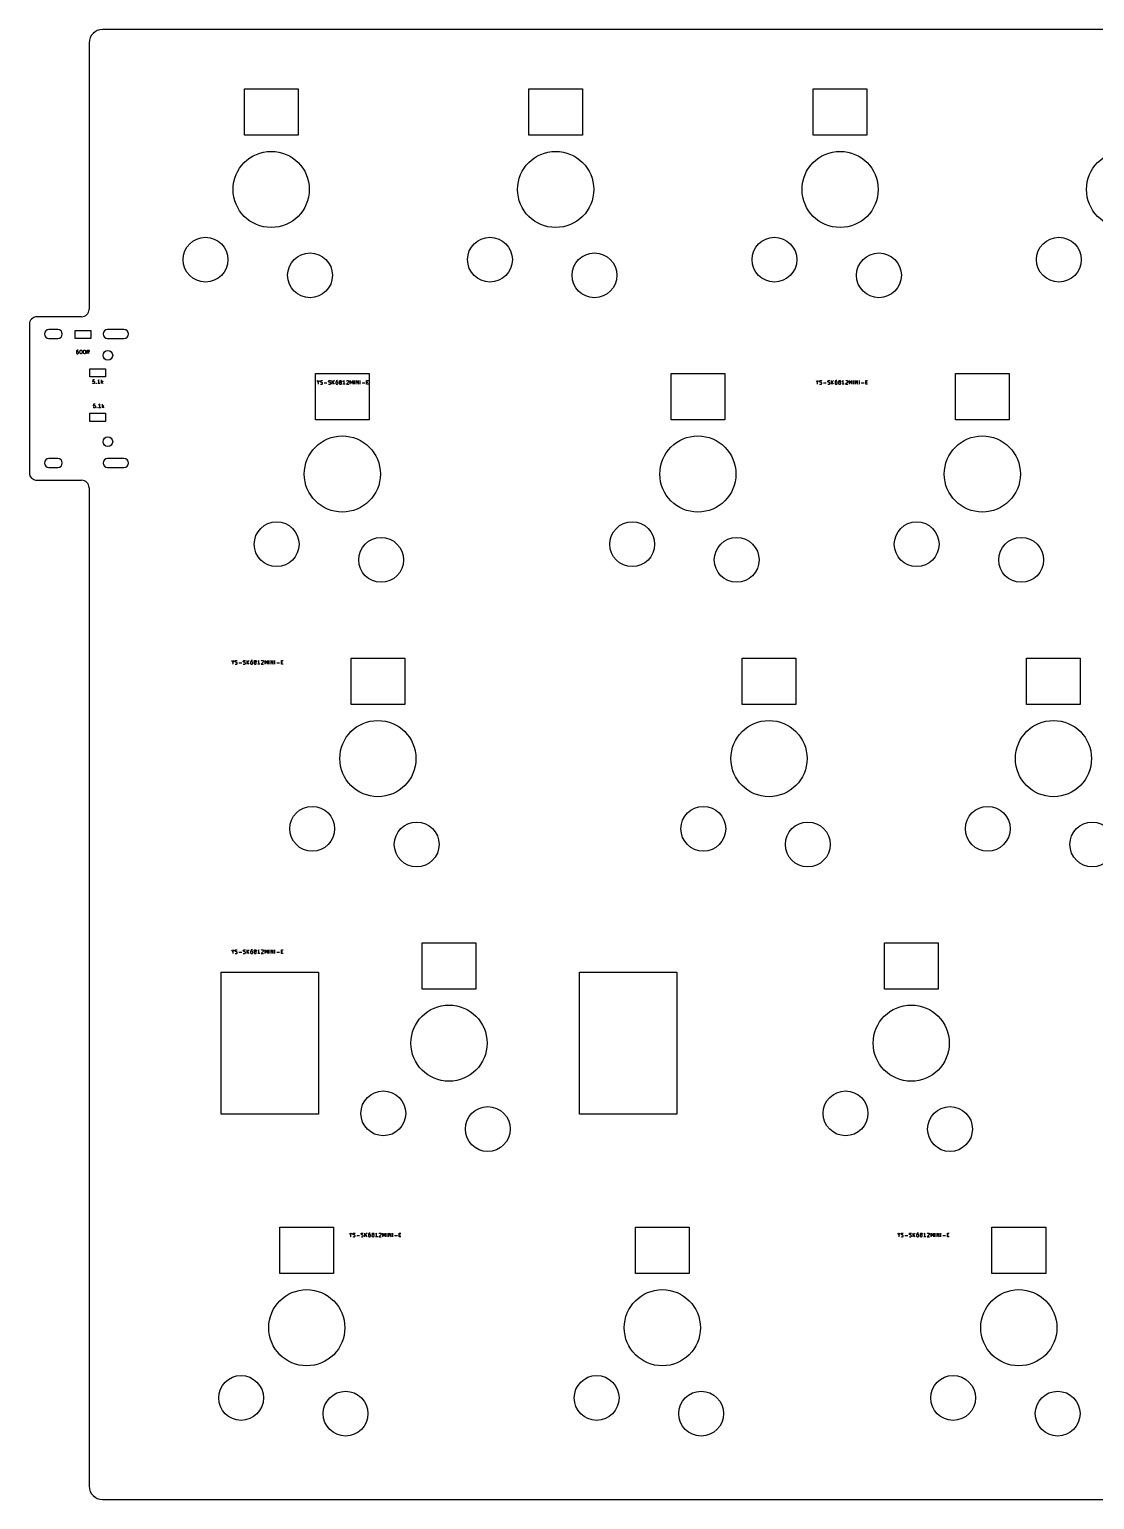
# Model space of a CAD drawing. Header units: millimetres. Extents: x -18 to 310, y -2 to 100.
# Drawn here: x -18.4 to 52.9, y -2 to 96.4 of the extents above; entities that cross this region are included whole.
import ezdxf

# ---------------------------------------------------------------- set-up
doc = ezdxf.new("R2010")
doc.units = ezdxf.units.MM
doc.layers.add('Edge.Cuts', color=254, linetype='CONTINUOUS', true_color=0xd0d2cd)
doc.layers.add('F.Fab', color=9, linetype='CONTINUOUS', true_color=0xafafaf)

msp = doc.modelspace()

# ---------------------------------------------------------------- linework, layer by layer
at = {"layer": 'Edge.Cuts', "linetype": 'CONTINUOUS'}
for p, q in [((-14.39, 95.545002), (-14.39, 77.705)), ((102.88, 96.445), (-13.490002, 96.445)), ((-3.995, 92.457), (-0.395, 92.457)), ((-3.995, 89.357), (-3.995, 92.457)), ((-0.395, 92.457), (-0.395, 89.357)), ((15.055, 92.457), (18.655, 92.457)), ((15.055, 89.357), (15.055, 92.457)), ((18.655, 92.457), (18.655, 89.357)), ((34.105, 92.457), (37.705, 92.457)), ((34.105, 89.357), (34.105, 92.457)), ((37.705, 92.457), (37.705, 89.357)), ((-0.395, 89.357), (-3.995, 89.357)), ((18.655, 89.357), (15.055, 89.357)), ((37.705, 89.357), (34.105, 89.357)), ((-14.89, 77.205), (-17.89, 77.205)), ((-18.39, 76.705), (-18.39, 66.765)), ((-16.48525, 76.355), (-17.08525, 76.355)), ((-12.05525, 76.355), (-13.15525, 76.355)), ((-17.08525, 75.755), (-16.48525, 75.755)), ((-13.15525, 75.755), (-12.05525, 75.755)), ((0.7675, 73.407), (4.3675, 73.407)), ((0.7675, 70.307), (0.7675, 73.407)), ((4.3675, 73.407), (4.3675, 70.307)), ((24.58, 73.407), (28.18, 73.407)), ((24.58, 70.307), (24.58, 73.407)), ((28.18, 73.407), (28.18, 70.307)), ((43.63, 73.407), (47.23, 73.407)), ((43.63, 70.307), (43.63, 73.407)), ((47.23, 73.407), (47.23, 70.307)), ((4.3675, 70.307), (0.7675, 70.307)), ((28.18, 70.307), (24.58, 70.307)), ((47.23, 70.307), (43.63, 70.307)), ((-16.48525, 67.715), (-17.08525, 67.715)), ((-17.08525, 67.115), (-16.48525, 67.115)), ((-12.05525, 67.715), (-13.15525, 67.715)), ((-13.15525, 67.115), (-12.05525, 67.115)), ((-17.89, 66.265), (-14.89, 66.265)), ((-14.39, 65.765), (-14.39, -1.073002)), ((3.1488, 54.357), (6.7488, 54.357)), ((3.1488, 51.257), (3.1488, 54.357)), ((6.7488, 54.357), (6.7488, 51.257)), ((29.3425, 54.357), (32.9425, 54.357)), ((29.3425, 51.257), (29.3425, 54.357)), ((32.9425, 54.357), (32.9425, 51.257)), ((48.3925, 54.357), (51.9925, 54.357)), ((48.3925, 51.257), (48.3925, 54.357)), ((51.9925, 54.357), (51.9925, 51.257)), ((6.7488, 51.257), (3.1488, 51.257)), ((32.9425, 51.257), (29.3425, 51.257)), ((51.9925, 51.257), (48.3925, 51.257)), ((7.9113, 35.307), (11.5113, 35.307)), ((7.9113, 32.207), (7.9113, 35.307)), ((11.5113, 35.307), (11.5113, 32.207)), ((38.8675, 35.307), (42.4675, 35.307)), ((38.8675, 32.207), (38.8675, 35.307)), ((42.4675, 35.307), (42.4675, 32.207)), ((-5.538705, 33.332), (0.961295, 33.332)), ((-5.538705, 23.832), (-5.538705, 33.332)), ((0.961295, 33.332), (0.961295, 23.832)), ((18.461295, 33.332), (24.961295, 33.332)), ((18.461295, 23.832), (18.461295, 33.332)), ((24.961295, 33.332), (24.961295, 23.832)), ((11.5113, 32.207), (7.9113, 32.207)), ((42.4675, 32.207), (38.8675, 32.207)), ((0.961295, 23.832), (-5.538705, 23.832)), ((24.961295, 23.832), (18.461295, 23.832)), ((-1.6137, 16.257), (1.9863, 16.257)), ((-1.6137, 13.157), (-1.6137, 16.257)), ((1.9863, 16.257), (1.9863, 13.157)), ((22.1988, 16.257), (25.7988, 16.257)), ((22.1988, 13.157), (22.1988, 16.257)), ((25.7988, 16.257), (25.7988, 13.157)), ((46.0748, 16.257), (49.6748, 16.257)), ((46.0748, 13.157), (46.0748, 16.257)), ((49.6748, 16.257), (49.6748, 13.157)), ((1.9863, 13.157), (-1.6137, 13.157)), ((25.7988, 13.157), (22.1988, 13.157)), ((49.6748, 13.157), (46.0748, 13.157)), ((-13.490002, -1.973), (126.380002, -1.973))]:
    msp.add_line(p, q, dxfattribs=at)
at = {"layer": 'Edge.Cuts'}
for centre, radius in [((-2.194955, 85.732), 2.549999), ((16.855045, 85.732), 2.549999), ((35.905045, 85.732), 2.549999), ((54.955045, 85.732), 2.549999), ((-6.594955, 81.032), 1.499999), ((12.455045, 81.032), 1.499999), ((31.505045, 81.032), 1.499999), ((50.555045, 81.032), 1.499999), ((0.405045, 79.982), 1.499999), ((19.455045, 79.982), 1.499999), ((38.505045, 79.982), 1.499999), ((-13.13525, 74.625), 0.324999), ((-13.13525, 68.845), 0.324999), ((2.567545, 66.682), 2.549999), ((26.380045, 66.682), 2.549999), ((45.430045, 66.682), 2.549999), ((-1.832455, 61.982), 1.499999), ((21.980045, 61.982), 1.499999), ((41.030045, 61.982), 1.499999), ((5.167545, 60.932), 1.499999), ((28.980045, 60.932), 1.499999), ((48.030045, 60.932), 1.499999), ((4.948795, 47.632), 2.549999), ((31.142545, 47.632), 2.549999), ((50.192545, 47.632), 2.549999), ((0.548795, 42.932), 1.499999), ((26.742545, 42.932), 1.499999), ((45.792545, 42.932), 1.499999), ((7.548795, 41.882), 1.499999), ((33.742545, 41.882), 1.499999), ((52.792545, 41.882), 1.499999), ((9.711295, 28.582), 2.549999), ((40.667545, 28.582), 2.549999), ((5.311295, 23.882), 1.499999), ((36.267545, 23.882), 1.499999), ((12.311295, 22.832), 1.499999), ((43.267545, 22.832), 1.499999), ((0.186295, 9.532), 2.549999), ((23.998795, 9.532), 2.549999), ((47.874795, 9.532), 2.549999), ((-4.213705, 4.832), 1.499999), ((19.598795, 4.832), 1.499999), ((43.474795, 4.832), 1.499999), ((2.786295, 3.782), 1.499999), ((26.598795, 3.782), 1.499999), ((50.474795, 3.782), 1.499999)]:
    msp.add_circle(centre, radius, dxfattribs=at)
for centre, radius, start, end in [((-13.49, 95.545), 0.9, 90.00012732, 179.99987268), ((-17.89, 76.705), 0.5, 90, 180), ((-14.89, 77.705), 0.5, -90, 0), ((-17.08525, 76.055), 0.3, 90, 270), ((-16.48525, 76.055), 0.3, -90, 90), ((-13.15525, 76.055), 0.3, 90, 270), ((-12.05525, 76.055), 0.3, -90, 90), ((-17.08525, 67.415), 0.3, 90, 270), ((-16.48525, 67.415), 0.3, -90, 90), ((-13.15525, 67.415), 0.3, 90, 270), ((-12.05525, 67.415), 0.3, -90, 90), ((-17.89, 66.765), 0.5, -180, -90), ((-14.89, 65.765), 0.5, 0, 90), ((-13.49, -1.073), 0.9, -179.99987268, -90.00012732)]:
    msp.add_arc(centre, radius, start, end, dxfattribs=at)
at = {"layer": 'F.Fab', "linetype": 'CONTINUOUS'}
for p, q in [((-16.48525, 76.355), (-17.08525, 76.355)), ((-15.33525, 76.285), (-14.28525, 76.285)), ((-15.33525, 75.745), (-15.33525, 76.285)), ((-14.28525, 76.285), (-14.28525, 75.745)), ((-12.05525, 76.355), (-13.15525, 76.355)), ((-17.08525, 75.755), (-16.48525, 75.755)), ((-14.28525, 75.745), (-15.33525, 75.745)), ((-15.232869, 74.921902), (-15.244773, 74.874283)), ((-15.244773, 74.874283), (-15.244773, 74.779045)), ((-15.232869, 74.862378), (-15.244773, 74.838569)), ((-15.209059, 74.957616), (-15.232869, 74.921902)), ((-15.220964, 74.874283), (-15.232869, 74.862378)), ((-15.197154, 74.886188), (-15.220964, 74.874283)), ((-15.197154, 74.969521), (-15.209059, 74.957616)), ((-15.173345, 74.981426), (-15.197154, 74.969521)), ((-15.149535, 74.886188), (-15.197154, 74.886188)), ((-15.125726, 74.981426), (-15.173345, 74.981426)), ((-15.125726, 74.874283), (-15.149535, 74.886188)), ((-15.113821, 74.862378), (-15.125726, 74.874283)), ((-15.101916, 74.838569), (-15.113821, 74.862378)), ((-15.101916, 74.779045), (-15.101916, 74.838569)), ((-15.006678, 74.886188), (-14.994774, 74.933807)), ((-15.006678, 74.826664), (-15.006678, 74.886188)), ((-14.994774, 74.779045), (-15.006678, 74.826664)), ((-14.994774, 74.933807), (-14.982869, 74.957616)), ((-14.982869, 74.957616), (-14.970964, 74.969521)), ((-14.970964, 74.969521), (-14.947155, 74.981426)), ((-14.947155, 74.981426), (-14.923345, 74.981426)), ((-14.923345, 74.981426), (-14.899536, 74.969521)), ((-14.899536, 74.969521), (-14.887631, 74.957616)), ((-14.887631, 74.957616), (-14.875726, 74.933807)), ((-14.875726, 74.933807), (-14.863821, 74.886188)), ((-14.863821, 74.826664), (-14.875726, 74.779045)), ((-14.863821, 74.886188), (-14.863821, 74.826664)), ((-14.768583, 74.886188), (-14.756679, 74.933807)), ((-14.768583, 74.826664), (-14.768583, 74.886188)), ((-14.756679, 74.779045), (-14.768583, 74.826664)), ((-14.756679, 74.933807), (-14.744774, 74.957616)), ((-14.744774, 74.957616), (-14.732869, 74.969521)), ((-14.732869, 74.969521), (-14.70906, 74.981426)), ((-14.70906, 74.981426), (-14.68525, 74.981426)), ((-14.68525, 74.981426), (-14.661441, 74.969521)), ((-14.661441, 74.969521), (-14.649536, 74.957616)), ((-14.649536, 74.957616), (-14.637631, 74.933807)), ((-14.637631, 74.933807), (-14.625726, 74.886188)), ((-14.625726, 74.826664), (-14.637631, 74.779045)), ((-14.625726, 74.886188), (-14.625726, 74.826664)), ((-14.518584, 74.731426), (-14.518584, 74.981426)), ((-14.518584, 74.981426), (-14.423346, 74.981426)), ((-14.423346, 74.850473), (-14.518584, 74.850473)), ((-14.375727, 74.731426), (-14.45906, 74.850473)), ((-14.423346, 74.981426), (-14.399536, 74.969521)), ((-14.399536, 74.862378), (-14.423346, 74.850473)), ((-14.399536, 74.969521), (-14.387631, 74.957616)), ((-14.387631, 74.874283), (-14.399536, 74.862378)), ((-14.387631, 74.957616), (-14.375727, 74.933807)), ((-14.375727, 74.898092), (-14.387631, 74.874283)), ((-14.375727, 74.933807), (-14.375727, 74.898092)), ((-13.15525, 75.755), (-12.05525, 75.755)), ((-15.244773, 74.779045), (-15.232869, 74.755235)), ((-15.232869, 74.755235), (-15.220964, 74.74333)), ((-15.220964, 74.74333), (-15.197154, 74.731426)), ((-15.197154, 74.731426), (-15.149535, 74.731426)), ((-15.149535, 74.731426), (-15.125726, 74.74333)), ((-15.125726, 74.74333), (-15.113821, 74.755235)), ((-15.113821, 74.755235), (-15.101916, 74.779045)), ((-14.982869, 74.755235), (-14.994774, 74.779045)), ((-14.970964, 74.74333), (-14.982869, 74.755235)), ((-14.947155, 74.731426), (-14.970964, 74.74333)), ((-14.923345, 74.731426), (-14.947155, 74.731426)), ((-14.899536, 74.74333), (-14.923345, 74.731426)), ((-14.887631, 74.755235), (-14.899536, 74.74333)), ((-14.875726, 74.779045), (-14.887631, 74.755235)), ((-14.744774, 74.755235), (-14.756679, 74.779045)), ((-14.732869, 74.74333), (-14.744774, 74.755235)), ((-14.70906, 74.731426), (-14.732869, 74.74333)), ((-14.68525, 74.731426), (-14.70906, 74.731426)), ((-14.661441, 74.74333), (-14.68525, 74.731426)), ((-14.649536, 74.755235), (-14.661441, 74.74333)), ((-14.637631, 74.779045), (-14.649536, 74.755235)), ((-14.33525, 73.72), (-13.28525, 73.72)), ((-14.33525, 73.18), (-14.33525, 73.72)), ((-13.28525, 73.18), (-14.33525, 73.18)), ((-14.149536, 72.986426), (-14.16144, 72.867378)), ((-14.16144, 72.867378), (-14.149536, 72.879283)), ((-14.030488, 72.986426), (-14.149536, 72.986426)), ((-14.149536, 72.879283), (-14.125726, 72.891188)), ((-14.125726, 72.891188), (-14.066202, 72.891188)), ((-14.066202, 72.891188), (-14.042393, 72.879283)), ((-14.042393, 72.879283), (-14.030488, 72.867378)), ((-14.030488, 72.867378), (-14.018583, 72.843569)), ((-14.018583, 72.843569), (-14.018583, 72.784045)), ((-13.780488, 72.926902), (-13.804297, 72.914997)), ((-13.756678, 72.950711), (-13.780488, 72.926902)), ((-13.732869, 72.986426), (-13.756678, 72.950711)), ((-13.732869, 72.736426), (-13.732869, 72.986426)), ((-13.554298, 72.736426), (-13.554298, 72.986426)), ((-13.45906, 72.903092), (-13.554298, 72.807854)), ((-13.530488, 72.831664), (-13.45906, 72.736426)), ((-13.28525, 73.72), (-13.28525, 73.18)), ((0.861655, 72.941426), (0.944988, 72.810473)), ((0.944988, 72.810473), (1.028322, 72.941426)), ((1.099751, 72.893807), (1.111655, 72.917616)), ((1.099751, 72.869997), (1.099751, 72.893807)), ((1.111655, 72.846188), (1.099751, 72.869997)), ((1.111655, 72.917616), (1.12356, 72.929521)), ((1.12356, 72.834283), (1.111655, 72.846188)), ((1.12356, 72.929521), (1.14737, 72.941426)), ((1.14737, 72.822378), (1.12356, 72.834283)), ((1.14737, 72.941426), (1.206893, 72.941426)), ((1.206893, 72.941426), (1.242608, 72.929521)), ((1.64737, 72.893807), (1.659274, 72.917616)), ((1.64737, 72.869997), (1.64737, 72.893807)), ((1.659274, 72.846188), (1.64737, 72.869997)), ((1.659274, 72.917616), (1.671179, 72.929521)), ((1.671179, 72.834283), (1.659274, 72.846188)), ((1.671179, 72.929521), (1.694989, 72.941426)), ((1.694989, 72.822378), (1.671179, 72.834283)), ((1.694989, 72.941426), (1.754512, 72.941426)), ((1.754512, 72.941426), (1.790227, 72.929521)), ((1.897369, 72.691426), (1.897369, 72.941426)), ((2.040226, 72.941426), (1.897369, 72.798569)), ((2.040226, 72.691426), (1.933084, 72.834283)), ((2.147369, 72.881902), (2.135465, 72.834283)), ((2.135465, 72.834283), (2.135465, 72.739045)), ((2.171179, 72.917616), (2.147369, 72.881902)), ((2.159274, 72.834283), (2.147369, 72.822378)), ((2.183084, 72.846188), (2.159274, 72.834283)), ((2.183084, 72.929521), (2.171179, 72.917616)), ((2.206893, 72.941426), (2.183084, 72.929521)), ((2.230703, 72.846188), (2.183084, 72.846188)), ((2.254512, 72.941426), (2.206893, 72.941426)), ((2.254512, 72.834283), (2.230703, 72.846188)), ((2.266417, 72.822378), (2.254512, 72.834283)), ((2.37356, 72.893807), (2.385464, 72.917616)), ((2.37356, 72.881902), (2.37356, 72.893807)), ((2.385464, 72.858092), (2.37356, 72.881902)), ((2.385464, 72.917616), (2.397369, 72.929521)), ((2.397369, 72.846188), (2.385464, 72.858092)), ((2.397369, 72.929521), (2.421179, 72.941426)), ((2.421179, 72.834283), (2.397369, 72.846188)), ((2.421179, 72.834283), (2.397369, 72.822378)), ((2.421179, 72.941426), (2.468798, 72.941426)), ((2.468798, 72.834283), (2.421179, 72.834283)), ((2.468798, 72.941426), (2.492607, 72.929521)), ((2.492607, 72.846188), (2.468798, 72.834283)), ((2.492607, 72.822378), (2.468798, 72.834283)), ((2.492607, 72.929521), (2.504512, 72.917616)), ((2.504512, 72.858092), (2.492607, 72.846188)), ((2.504512, 72.917616), (2.516417, 72.893807)), ((2.516417, 72.881902), (2.504512, 72.858092)), ((2.516417, 72.893807), (2.516417, 72.881902)), ((2.635464, 72.881902), (2.611655, 72.869997)), ((2.659274, 72.905711), (2.635464, 72.881902)), ((2.683083, 72.941426), (2.659274, 72.905711)), ((2.683083, 72.691426), (2.683083, 72.941426)), ((2.980702, 72.834283), (2.837845, 72.691426)), ((2.84975, 72.917616), (2.861654, 72.929521)), ((2.861654, 72.929521), (2.885464, 72.941426)), ((2.885464, 72.941426), (2.944988, 72.941426)), ((2.944988, 72.941426), (2.968797, 72.929521)), ((2.968797, 72.929521), (2.980702, 72.917616)), ((2.980702, 72.917616), (2.992607, 72.893807)), ((2.992607, 72.869997), (2.980702, 72.834283)), ((2.992607, 72.893807), (2.992607, 72.869997)), ((3.099749, 72.691426), (3.099749, 72.941426)), ((3.099749, 72.941426), (3.183083, 72.762854)), ((3.183083, 72.762854), (3.266416, 72.941426)), ((3.266416, 72.941426), (3.266416, 72.691426)), ((3.385463, 72.691426), (3.385463, 72.941426)), ((3.504511, 72.691426), (3.504511, 72.941426)), ((3.504511, 72.941426), (3.647368, 72.691426)), ((3.647368, 72.691426), (3.647368, 72.941426)), ((3.766416, 72.691426), (3.766416, 72.941426)), ((4.194988, 72.691426), (4.194988, 72.941426)), ((4.194988, 72.941426), (4.314036, 72.941426)), ((34.29395, 72.941426), (34.377283, 72.810473)), ((34.377283, 72.810473), (34.460617, 72.941426)), ((34.532046, 72.893807), (34.54395, 72.917616)), ((34.532046, 72.869997), (34.532046, 72.893807)), ((34.54395, 72.846188), (34.532046, 72.869997)), ((34.54395, 72.917616), (34.555855, 72.929521)), ((34.555855, 72.834283), (34.54395, 72.846188)), ((34.555855, 72.929521), (34.579665, 72.941426)), ((34.579665, 72.822378), (34.555855, 72.834283)), ((34.579665, 72.941426), (34.639188, 72.941426)), ((34.639188, 72.941426), (34.674903, 72.929521)), ((35.079665, 72.893807), (35.091569, 72.917616)), ((35.079665, 72.869997), (35.079665, 72.893807)), ((35.091569, 72.846188), (35.079665, 72.869997)), ((35.091569, 72.917616), (35.103474, 72.929521)), ((35.103474, 72.834283), (35.091569, 72.846188)), ((35.103474, 72.929521), (35.127284, 72.941426)), ((35.127284, 72.822378), (35.103474, 72.834283)), ((35.127284, 72.941426), (35.186807, 72.941426)), ((35.186807, 72.941426), (35.222522, 72.929521)), ((35.329664, 72.691426), (35.329664, 72.941426)), ((35.472521, 72.941426), (35.329664, 72.798569)), ((35.472521, 72.691426), (35.365379, 72.834283)), ((35.579664, 72.881902), (35.56776, 72.834283)), ((35.56776, 72.834283), (35.56776, 72.739045)), ((35.603474, 72.917616), (35.579664, 72.881902)), ((35.591569, 72.834283), (35.579664, 72.822378)), ((35.615379, 72.846188), (35.591569, 72.834283)), ((35.615379, 72.929521), (35.603474, 72.917616)), ((35.639188, 72.941426), (35.615379, 72.929521)), ((35.662998, 72.846188), (35.615379, 72.846188)), ((35.686807, 72.941426), (35.639188, 72.941426)), ((35.686807, 72.834283), (35.662998, 72.846188)), ((35.698712, 72.822378), (35.686807, 72.834283)), ((35.805855, 72.893807), (35.817759, 72.917616)), ((35.805855, 72.881902), (35.805855, 72.893807)), ((35.817759, 72.858092), (35.805855, 72.881902)), ((35.817759, 72.917616), (35.829664, 72.929521)), ((35.829664, 72.846188), (35.817759, 72.858092)), ((35.829664, 72.929521), (35.853474, 72.941426)), ((35.853474, 72.834283), (35.829664, 72.846188)), ((35.853474, 72.834283), (35.829664, 72.822378)), ((35.853474, 72.941426), (35.901093, 72.941426)), ((35.901093, 72.834283), (35.853474, 72.834283)), ((35.901093, 72.941426), (35.924902, 72.929521)), ((35.924902, 72.846188), (35.901093, 72.834283)), ((35.924902, 72.822378), (35.901093, 72.834283)), ((35.924902, 72.929521), (35.936807, 72.917616)), ((35.936807, 72.858092), (35.924902, 72.846188)), ((35.936807, 72.917616), (35.948712, 72.893807)), ((35.948712, 72.881902), (35.936807, 72.858092)), ((35.948712, 72.893807), (35.948712, 72.881902)), ((36.067759, 72.881902), (36.04395, 72.869997)), ((36.091569, 72.905711), (36.067759, 72.881902)), ((36.115378, 72.941426), (36.091569, 72.905711)), ((36.115378, 72.691426), (36.115378, 72.941426)), ((36.412997, 72.834283), (36.27014, 72.691426)), ((36.282045, 72.917616), (36.293949, 72.929521)), ((36.293949, 72.929521), (36.317759, 72.941426)), ((36.317759, 72.941426), (36.377283, 72.941426)), ((36.377283, 72.941426), (36.401092, 72.929521)), ((36.401092, 72.929521), (36.412997, 72.917616)), ((36.412997, 72.917616), (36.424902, 72.893807)), ((36.424902, 72.869997), (36.412997, 72.834283)), ((36.424902, 72.893807), (36.424902, 72.869997)), ((36.532044, 72.691426), (36.532044, 72.941426)), ((36.532044, 72.941426), (36.615378, 72.762854)), ((36.615378, 72.762854), (36.698711, 72.941426)), ((36.698711, 72.941426), (36.698711, 72.691426)), ((36.817758, 72.691426), (36.817758, 72.941426)), ((36.936806, 72.691426), (36.936806, 72.941426)), ((36.936806, 72.941426), (37.079663, 72.691426)), ((37.079663, 72.691426), (37.079663, 72.941426)), ((37.198711, 72.691426), (37.198711, 72.941426)), ((37.627283, 72.691426), (37.627283, 72.941426)), ((37.627283, 72.941426), (37.746331, 72.941426)), ((-14.149536, 72.74833), (-14.16144, 72.760235)), ((-14.125726, 72.736426), (-14.149536, 72.74833)), ((-14.066202, 72.736426), (-14.125726, 72.736426)), ((-14.042393, 72.74833), (-14.066202, 72.736426)), ((-14.030488, 72.760235), (-14.042393, 72.74833)), ((-14.018583, 72.784045), (-14.030488, 72.760235)), ((-13.923345, 72.74833), (-13.911441, 72.760235)), ((-13.911441, 72.736426), (-13.923345, 72.74833)), ((-13.911441, 72.760235), (-13.899536, 72.74833)), ((-13.911441, 72.760235), (-13.911441, 72.736426)), ((-13.899536, 72.74833), (-13.911441, 72.736426)), ((-13.66144, 72.736426), (-13.804297, 72.736426)), ((0.944988, 72.810473), (0.944988, 72.691426)), ((1.099751, 72.70333), (1.135465, 72.691426)), ((1.135465, 72.691426), (1.194989, 72.691426)), ((1.194989, 72.810473), (1.14737, 72.822378)), ((1.218798, 72.798569), (1.194989, 72.810473)), ((1.194989, 72.691426), (1.218798, 72.70333)), ((1.230703, 72.786664), (1.218798, 72.798569)), ((1.218798, 72.70333), (1.230703, 72.715235)), ((1.242608, 72.762854), (1.230703, 72.786664)), ((1.230703, 72.715235), (1.242608, 72.739045)), ((1.242608, 72.739045), (1.242608, 72.762854)), ((1.34975, 72.786664), (1.540227, 72.786664)), ((1.64737, 72.70333), (1.683084, 72.691426)), ((1.683084, 72.691426), (1.742608, 72.691426)), ((1.742608, 72.810473), (1.694989, 72.822378)), ((1.766417, 72.798569), (1.742608, 72.810473)), ((1.742608, 72.691426), (1.766417, 72.70333)), ((1.778322, 72.786664), (1.766417, 72.798569)), ((1.766417, 72.70333), (1.778322, 72.715235)), ((1.790227, 72.762854), (1.778322, 72.786664)), ((1.778322, 72.715235), (1.790227, 72.739045)), ((1.790227, 72.739045), (1.790227, 72.762854)), ((2.147369, 72.822378), (2.135465, 72.798569)), ((2.135465, 72.739045), (2.147369, 72.715235)), ((2.147369, 72.715235), (2.159274, 72.70333)), ((2.159274, 72.70333), (2.183084, 72.691426)), ((2.183084, 72.691426), (2.230703, 72.691426)), ((2.230703, 72.691426), (2.254512, 72.70333)), ((2.254512, 72.70333), (2.266417, 72.715235)), ((2.278322, 72.798569), (2.266417, 72.822378)), ((2.266417, 72.715235), (2.278322, 72.739045)), ((2.278322, 72.739045), (2.278322, 72.798569)), ((2.385464, 72.810473), (2.37356, 72.786664)), ((2.37356, 72.786664), (2.37356, 72.739045)), ((2.37356, 72.739045), (2.385464, 72.715235)), ((2.397369, 72.822378), (2.385464, 72.810473)), ((2.385464, 72.715235), (2.397369, 72.70333)), ((2.397369, 72.70333), (2.421179, 72.691426)), ((2.421179, 72.691426), (2.468798, 72.691426)), ((2.468798, 72.691426), (2.492607, 72.70333)), ((2.504512, 72.810473), (2.492607, 72.822378)), ((2.492607, 72.70333), (2.504512, 72.715235)), ((2.516417, 72.786664), (2.504512, 72.810473)), ((2.504512, 72.715235), (2.516417, 72.739045)), ((2.516417, 72.739045), (2.516417, 72.786664)), ((2.754512, 72.691426), (2.611655, 72.691426)), ((2.837845, 72.691426), (2.992607, 72.691426)), ((3.885464, 72.786664), (4.075941, 72.786664)), ((4.194988, 72.822378), (4.278322, 72.822378)), ((4.314036, 72.691426), (4.194988, 72.691426)), ((34.377283, 72.810473), (34.377283, 72.691426)), ((34.532046, 72.70333), (34.56776, 72.691426)), ((34.56776, 72.691426), (34.627284, 72.691426)), ((34.627284, 72.810473), (34.579665, 72.822378)), ((34.651093, 72.798569), (34.627284, 72.810473)), ((34.627284, 72.691426), (34.651093, 72.70333)), ((34.662998, 72.786664), (34.651093, 72.798569)), ((34.651093, 72.70333), (34.662998, 72.715235)), ((34.674903, 72.762854), (34.662998, 72.786664)), ((34.662998, 72.715235), (34.674903, 72.739045)), ((34.674903, 72.739045), (34.674903, 72.762854)), ((34.782045, 72.786664), (34.972522, 72.786664)), ((35.079665, 72.70333), (35.115379, 72.691426)), ((35.115379, 72.691426), (35.174903, 72.691426)), ((35.174903, 72.810473), (35.127284, 72.822378)), ((35.198712, 72.798569), (35.174903, 72.810473)), ((35.174903, 72.691426), (35.198712, 72.70333)), ((35.210617, 72.786664), (35.198712, 72.798569)), ((35.198712, 72.70333), (35.210617, 72.715235)), ((35.222522, 72.762854), (35.210617, 72.786664)), ((35.210617, 72.715235), (35.222522, 72.739045)), ((35.222522, 72.739045), (35.222522, 72.762854)), ((35.579664, 72.822378), (35.56776, 72.798569)), ((35.56776, 72.739045), (35.579664, 72.715235)), ((35.579664, 72.715235), (35.591569, 72.70333)), ((35.591569, 72.70333), (35.615379, 72.691426)), ((35.615379, 72.691426), (35.662998, 72.691426)), ((35.662998, 72.691426), (35.686807, 72.70333)), ((35.686807, 72.70333), (35.698712, 72.715235)), ((35.710617, 72.798569), (35.698712, 72.822378)), ((35.698712, 72.715235), (35.710617, 72.739045)), ((35.710617, 72.739045), (35.710617, 72.798569)), ((35.817759, 72.810473), (35.805855, 72.786664)), ((35.805855, 72.786664), (35.805855, 72.739045)), ((35.805855, 72.739045), (35.817759, 72.715235)), ((35.829664, 72.822378), (35.817759, 72.810473)), ((35.817759, 72.715235), (35.829664, 72.70333)), ((35.829664, 72.70333), (35.853474, 72.691426)), ((35.853474, 72.691426), (35.901093, 72.691426)), ((35.901093, 72.691426), (35.924902, 72.70333)), ((35.936807, 72.810473), (35.924902, 72.822378)), ((35.924902, 72.70333), (35.936807, 72.715235)), ((35.948712, 72.786664), (35.936807, 72.810473)), ((35.936807, 72.715235), (35.948712, 72.739045)), ((35.948712, 72.739045), (35.948712, 72.786664)), ((36.186807, 72.691426), (36.04395, 72.691426)), ((36.27014, 72.691426), (36.424902, 72.691426)), ((37.317759, 72.786664), (37.508236, 72.786664)), ((37.627283, 72.822378), (37.710617, 72.822378)), ((37.746331, 72.691426), (37.627283, 72.691426)), ((-14.099536, 71.361426), (-14.11144, 71.242378)), ((-14.11144, 71.242378), (-14.099536, 71.254283)), ((-14.099536, 71.12333), (-14.11144, 71.135235)), ((-13.980488, 71.361426), (-14.099536, 71.361426)), ((-14.099536, 71.254283), (-14.075726, 71.266188)), ((-14.075726, 71.111426), (-14.099536, 71.12333)), ((-14.075726, 71.266188), (-14.016202, 71.266188)), ((-14.016202, 71.111426), (-14.075726, 71.111426)), ((-14.016202, 71.266188), (-13.992393, 71.254283)), ((-13.992393, 71.12333), (-14.016202, 71.111426)), ((-13.992393, 71.254283), (-13.980488, 71.242378)), ((-13.980488, 71.135235), (-13.992393, 71.12333)), ((-13.980488, 71.242378), (-13.968583, 71.218569)), ((-13.968583, 71.159045), (-13.980488, 71.135235)), ((-13.968583, 71.218569), (-13.968583, 71.159045)), ((-13.873345, 71.12333), (-13.861441, 71.135235)), ((-13.861441, 71.111426), (-13.873345, 71.12333)), ((-13.861441, 71.135235), (-13.849536, 71.12333)), ((-13.861441, 71.135235), (-13.861441, 71.111426)), ((-13.849536, 71.12333), (-13.861441, 71.111426)), ((-13.730488, 71.301902), (-13.754297, 71.289997)), ((-13.61144, 71.111426), (-13.754297, 71.111426)), ((-13.706678, 71.325711), (-13.730488, 71.301902)), ((-13.682869, 71.361426), (-13.706678, 71.325711)), ((-13.682869, 71.111426), (-13.682869, 71.361426)), ((-13.504298, 71.111426), (-13.504298, 71.361426)), ((-13.40906, 71.278092), (-13.504298, 71.182854)), ((-13.480488, 71.206664), (-13.40906, 71.111426)), ((-14.33525, 70.745), (-13.28525, 70.745)), ((-14.33525, 70.205), (-14.33525, 70.745)), ((-13.28525, 70.205), (-14.33525, 70.205)), ((-13.28525, 70.745), (-13.28525, 70.205)), ((-16.48525, 67.715), (-17.08525, 67.715)), ((-17.08525, 67.115), (-16.48525, 67.115)), ((-12.05525, 67.715), (-13.15525, 67.715)), ((-13.15525, 67.115), (-12.05525, 67.115)), ((-4.848345, 54.201426), (-4.765012, 54.070473)), ((-4.765012, 54.070473), (-4.681678, 54.201426)), ((-4.610249, 54.153807), (-4.598345, 54.177616)), ((-4.610249, 54.129997), (-4.610249, 54.153807)), ((-4.598345, 54.106188), (-4.610249, 54.129997)), ((-4.598345, 54.177616), (-4.58644, 54.189521)), ((-4.58644, 54.189521), (-4.56263, 54.201426)), ((-4.56263, 54.201426), (-4.503107, 54.201426)), ((-4.503107, 54.201426), (-4.467392, 54.189521)), ((-4.06263, 54.153807), (-4.050726, 54.177616)), ((-4.06263, 54.129997), (-4.06263, 54.153807)), ((-4.050726, 54.106188), (-4.06263, 54.129997)), ((-4.050726, 54.177616), (-4.038821, 54.189521)), ((-4.038821, 54.189521), (-4.015011, 54.201426)), ((-4.015011, 54.201426), (-3.955488, 54.201426)), ((-3.955488, 54.201426), (-3.919773, 54.189521)), ((-3.812631, 53.951426), (-3.812631, 54.201426)), ((-3.669774, 54.201426), (-3.812631, 54.058569)), ((-3.562631, 54.141902), (-3.574535, 54.094283)), ((-3.538821, 54.177616), (-3.562631, 54.141902)), ((-3.526916, 54.189521), (-3.538821, 54.177616)), ((-3.503107, 54.201426), (-3.526916, 54.189521)), ((-3.455488, 54.201426), (-3.503107, 54.201426)), ((-3.33644, 54.153807), (-3.324536, 54.177616)), ((-3.33644, 54.141902), (-3.33644, 54.153807)), ((-3.324536, 54.118092), (-3.33644, 54.141902)), ((-3.324536, 54.177616), (-3.312631, 54.189521)), ((-3.312631, 54.189521), (-3.288821, 54.201426)), ((-3.288821, 54.201426), (-3.241202, 54.201426)), ((-3.241202, 54.201426), (-3.217393, 54.189521)), ((-3.217393, 54.189521), (-3.205488, 54.177616)), ((-3.205488, 54.177616), (-3.193583, 54.153807)), ((-3.193583, 54.141902), (-3.205488, 54.118092)), ((-3.193583, 54.153807), (-3.193583, 54.141902)), ((-3.074536, 54.141902), (-3.098345, 54.129997)), ((-3.050726, 54.165711), (-3.074536, 54.141902)), ((-3.026917, 54.201426), (-3.050726, 54.165711)), ((-3.026917, 53.951426), (-3.026917, 54.201426)), ((-2.86025, 54.177616), (-2.848346, 54.189521)), ((-2.848346, 54.189521), (-2.824536, 54.201426)), ((-2.824536, 54.201426), (-2.765012, 54.201426)), ((-2.765012, 54.201426), (-2.741203, 54.189521)), ((-2.741203, 54.189521), (-2.729298, 54.177616)), ((-2.729298, 54.177616), (-2.717393, 54.153807)), ((-2.717393, 54.129997), (-2.729298, 54.094283)), ((-2.717393, 54.153807), (-2.717393, 54.129997)), ((-2.610251, 53.951426), (-2.610251, 54.201426)), ((-2.610251, 54.201426), (-2.526917, 54.022854)), ((-2.526917, 54.022854), (-2.443584, 54.201426)), ((-2.443584, 54.201426), (-2.443584, 53.951426)), ((-2.324537, 53.951426), (-2.324537, 54.201426)), ((-2.205489, 53.951426), (-2.205489, 54.201426)), ((-2.205489, 54.201426), (-2.062632, 53.951426)), ((-2.062632, 53.951426), (-2.062632, 54.201426)), ((-1.943584, 53.951426), (-1.943584, 54.201426)), ((-1.515012, 53.951426), (-1.515012, 54.201426)), ((-1.515012, 54.201426), (-1.395964, 54.201426)), ((-4.765012, 54.070473), (-4.765012, 53.951426)), ((-4.610249, 53.96333), (-4.574535, 53.951426)), ((-4.58644, 54.094283), (-4.598345, 54.106188)), ((-4.56263, 54.082378), (-4.58644, 54.094283)), ((-4.574535, 53.951426), (-4.515011, 53.951426)), ((-4.515011, 54.070473), (-4.56263, 54.082378)), ((-4.491202, 54.058569), (-4.515011, 54.070473)), ((-4.515011, 53.951426), (-4.491202, 53.96333)), ((-4.479297, 54.046664), (-4.491202, 54.058569)), ((-4.491202, 53.96333), (-4.479297, 53.975235)), ((-4.467392, 54.022854), (-4.479297, 54.046664)), ((-4.479297, 53.975235), (-4.467392, 53.999045)), ((-4.467392, 53.999045), (-4.467392, 54.022854)), ((-4.36025, 54.046664), (-4.169773, 54.046664)), ((-4.06263, 53.96333), (-4.026916, 53.951426)), ((-4.038821, 54.094283), (-4.050726, 54.106188)), ((-4.015011, 54.082378), (-4.038821, 54.094283)), ((-4.026916, 53.951426), (-3.967392, 53.951426)), ((-3.967392, 54.070473), (-4.015011, 54.082378)), ((-3.943583, 54.058569), (-3.967392, 54.070473)), ((-3.967392, 53.951426), (-3.943583, 53.96333)), ((-3.931678, 54.046664), (-3.943583, 54.058569)), ((-3.943583, 53.96333), (-3.931678, 53.975235)), ((-3.919773, 54.022854), (-3.931678, 54.046664)), ((-3.931678, 53.975235), (-3.919773, 53.999045)), ((-3.919773, 53.999045), (-3.919773, 54.022854)), ((-3.669774, 53.951426), (-3.776916, 54.094283)), ((-3.574535, 54.094283), (-3.574535, 53.999045)), ((-3.562631, 54.082378), (-3.574535, 54.058569)), ((-3.574535, 53.999045), (-3.562631, 53.975235)), ((-3.550726, 54.094283), (-3.562631, 54.082378)), ((-3.562631, 53.975235), (-3.550726, 53.96333)), ((-3.526916, 54.106188), (-3.550726, 54.094283)), ((-3.550726, 53.96333), (-3.526916, 53.951426)), ((-3.479297, 54.106188), (-3.526916, 54.106188)), ((-3.526916, 53.951426), (-3.479297, 53.951426)), ((-3.455488, 54.094283), (-3.479297, 54.106188)), ((-3.479297, 53.951426), (-3.455488, 53.96333)), ((-3.443583, 54.082378), (-3.455488, 54.094283)), ((-3.455488, 53.96333), (-3.443583, 53.975235)), ((-3.431678, 54.058569), (-3.443583, 54.082378)), ((-3.443583, 53.975235), (-3.431678, 53.999045)), ((-3.431678, 53.999045), (-3.431678, 54.058569)), ((-3.324536, 54.070473), (-3.33644, 54.046664)), ((-3.33644, 54.046664), (-3.33644, 53.999045)), ((-3.33644, 53.999045), (-3.324536, 53.975235)), ((-3.312631, 54.106188), (-3.324536, 54.118092)), ((-3.312631, 54.082378), (-3.324536, 54.070473)), ((-3.324536, 53.975235), (-3.312631, 53.96333)), ((-3.288821, 54.094283), (-3.312631, 54.106188)), ((-3.288821, 54.094283), (-3.312631, 54.082378)), ((-3.312631, 53.96333), (-3.288821, 53.951426)), ((-3.241202, 54.094283), (-3.288821, 54.094283)), ((-3.288821, 53.951426), (-3.241202, 53.951426)), ((-3.217393, 54.106188), (-3.241202, 54.094283)), ((-3.217393, 54.082378), (-3.241202, 54.094283)), ((-3.241202, 53.951426), (-3.217393, 53.96333)), ((-3.205488, 54.118092), (-3.217393, 54.106188)), ((-3.205488, 54.070473), (-3.217393, 54.082378)), ((-3.217393, 53.96333), (-3.205488, 53.975235)), ((-3.193583, 54.046664), (-3.205488, 54.070473)), ((-3.205488, 53.975235), (-3.193583, 53.999045)), ((-3.193583, 53.999045), (-3.193583, 54.046664)), ((-2.955488, 53.951426), (-3.098345, 53.951426)), ((-2.729298, 54.094283), (-2.872155, 53.951426)), ((-2.872155, 53.951426), (-2.717393, 53.951426)), ((-1.824536, 54.046664), (-1.634059, 54.046664)), ((-1.515012, 54.082378), (-1.431678, 54.082378)), ((-1.395964, 53.951426), (-1.515012, 53.951426)), ((-4.848345, 34.831426), (-4.765012, 34.700473)), ((-4.765012, 34.700473), (-4.681678, 34.831426)), ((-4.765012, 34.700473), (-4.765012, 34.581426)), ((-4.610249, 34.783807), (-4.598345, 34.807616)), ((-4.610249, 34.759997), (-4.610249, 34.783807)), ((-4.598345, 34.736188), (-4.610249, 34.759997)), ((-4.610249, 34.59333), (-4.574535, 34.581426)), ((-4.598345, 34.807616), (-4.58644, 34.819521)), ((-4.58644, 34.724283), (-4.598345, 34.736188)), ((-4.58644, 34.819521), (-4.56263, 34.831426)), ((-4.56263, 34.712378), (-4.58644, 34.724283)), ((-4.574535, 34.581426), (-4.515011, 34.581426)), ((-4.56263, 34.831426), (-4.503107, 34.831426)), ((-4.515011, 34.700473), (-4.56263, 34.712378)), ((-4.491202, 34.688569), (-4.515011, 34.700473)), ((-4.515011, 34.581426), (-4.491202, 34.59333)), ((-4.503107, 34.831426), (-4.467392, 34.819521)), ((-4.479297, 34.676664), (-4.491202, 34.688569)), ((-4.491202, 34.59333), (-4.479297, 34.605235)), ((-4.467392, 34.652854), (-4.479297, 34.676664)), ((-4.479297, 34.605235), (-4.467392, 34.629045)), ((-4.467392, 34.629045), (-4.467392, 34.652854)), ((-4.36025, 34.676664), (-4.169773, 34.676664)), ((-4.06263, 34.783807), (-4.050726, 34.807616)), ((-4.06263, 34.759997), (-4.06263, 34.783807)), ((-4.050726, 34.736188), (-4.06263, 34.759997)), ((-4.06263, 34.59333), (-4.026916, 34.581426)), ((-4.050726, 34.807616), (-4.038821, 34.819521)), ((-4.038821, 34.724283), (-4.050726, 34.736188)), ((-4.038821, 34.819521), (-4.015011, 34.831426)), ((-4.015011, 34.712378), (-4.038821, 34.724283)), ((-4.026916, 34.581426), (-3.967392, 34.581426)), ((-4.015011, 34.831426), (-3.955488, 34.831426)), ((-3.967392, 34.700473), (-4.015011, 34.712378)), ((-3.943583, 34.688569), (-3.967392, 34.700473)), ((-3.967392, 34.581426), (-3.943583, 34.59333)), ((-3.955488, 34.831426), (-3.919773, 34.819521)), ((-3.931678, 34.676664), (-3.943583, 34.688569)), ((-3.943583, 34.59333), (-3.931678, 34.605235)), ((-3.919773, 34.652854), (-3.931678, 34.676664)), ((-3.931678, 34.605235), (-3.919773, 34.629045)), ((-3.919773, 34.629045), (-3.919773, 34.652854)), ((-3.812631, 34.581426), (-3.812631, 34.831426)), ((-3.669774, 34.831426), (-3.812631, 34.688569)), ((-3.669774, 34.581426), (-3.776916, 34.724283)), ((-3.562631, 34.771902), (-3.574535, 34.724283)), ((-3.574535, 34.724283), (-3.574535, 34.629045)), ((-3.562631, 34.712378), (-3.574535, 34.688569)), ((-3.574535, 34.629045), (-3.562631, 34.605235)), ((-3.538821, 34.807616), (-3.562631, 34.771902)), ((-3.550726, 34.724283), (-3.562631, 34.712378)), ((-3.562631, 34.605235), (-3.550726, 34.59333)), ((-3.526916, 34.736188), (-3.550726, 34.724283)), ((-3.550726, 34.59333), (-3.526916, 34.581426)), ((-3.526916, 34.819521), (-3.538821, 34.807616)), ((-3.503107, 34.831426), (-3.526916, 34.819521)), ((-3.479297, 34.736188), (-3.526916, 34.736188)), ((-3.526916, 34.581426), (-3.479297, 34.581426)), ((-3.455488, 34.831426), (-3.503107, 34.831426)), ((-3.455488, 34.724283), (-3.479297, 34.736188)), ((-3.479297, 34.581426), (-3.455488, 34.59333)), ((-3.443583, 34.712378), (-3.455488, 34.724283)), ((-3.455488, 34.59333), (-3.443583, 34.605235)), ((-3.431678, 34.688569), (-3.443583, 34.712378)), ((-3.443583, 34.605235), (-3.431678, 34.629045)), ((-3.431678, 34.629045), (-3.431678, 34.688569)), ((-3.33644, 34.783807), (-3.324536, 34.807616)), ((-3.33644, 34.771902), (-3.33644, 34.783807)), ((-3.324536, 34.748092), (-3.33644, 34.771902)), ((-3.324536, 34.700473), (-3.33644, 34.676664)), ((-3.33644, 34.676664), (-3.33644, 34.629045)), ((-3.33644, 34.629045), (-3.324536, 34.605235)), ((-3.324536, 34.807616), (-3.312631, 34.819521)), ((-3.312631, 34.736188), (-3.324536, 34.748092)), ((-3.312631, 34.712378), (-3.324536, 34.700473)), ((-3.324536, 34.605235), (-3.312631, 34.59333)), ((-3.312631, 34.819521), (-3.288821, 34.831426)), ((-3.288821, 34.724283), (-3.312631, 34.736188)), ((-3.288821, 34.724283), (-3.312631, 34.712378)), ((-3.312631, 34.59333), (-3.288821, 34.581426)), ((-3.288821, 34.831426), (-3.241202, 34.831426)), ((-3.241202, 34.724283), (-3.288821, 34.724283)), ((-3.288821, 34.581426), (-3.241202, 34.581426)), ((-3.241202, 34.831426), (-3.217393, 34.819521)), ((-3.217393, 34.736188), (-3.241202, 34.724283)), ((-3.217393, 34.712378), (-3.241202, 34.724283)), ((-3.241202, 34.581426), (-3.217393, 34.59333)), ((-3.217393, 34.819521), (-3.205488, 34.807616)), ((-3.205488, 34.748092), (-3.217393, 34.736188)), ((-3.205488, 34.700473), (-3.217393, 34.712378)), ((-3.217393, 34.59333), (-3.205488, 34.605235)), ((-3.205488, 34.807616), (-3.193583, 34.783807)), ((-3.193583, 34.771902), (-3.205488, 34.748092)), ((-3.193583, 34.676664), (-3.205488, 34.700473)), ((-3.205488, 34.605235), (-3.193583, 34.629045)), ((-3.193583, 34.783807), (-3.193583, 34.771902)), ((-3.193583, 34.629045), (-3.193583, 34.676664)), ((-3.074536, 34.771902), (-3.098345, 34.759997)), ((-2.955488, 34.581426), (-3.098345, 34.581426)), ((-3.050726, 34.795711), (-3.074536, 34.771902)), ((-3.026917, 34.831426), (-3.050726, 34.795711)), ((-3.026917, 34.581426), (-3.026917, 34.831426)), ((-2.729298, 34.724283), (-2.872155, 34.581426)), ((-2.872155, 34.581426), (-2.717393, 34.581426)), ((-2.86025, 34.807616), (-2.848346, 34.819521)), ((-2.848346, 34.819521), (-2.824536, 34.831426)), ((-2.824536, 34.831426), (-2.765012, 34.831426)), ((-2.765012, 34.831426), (-2.741203, 34.819521)), ((-2.741203, 34.819521), (-2.729298, 34.807616)), ((-2.729298, 34.807616), (-2.717393, 34.783807)), ((-2.717393, 34.759997), (-2.729298, 34.724283)), ((-2.717393, 34.783807), (-2.717393, 34.759997)), ((-2.610251, 34.581426), (-2.610251, 34.831426)), ((-2.610251, 34.831426), (-2.526917, 34.652854)), ((-2.526917, 34.652854), (-2.443584, 34.831426)), ((-2.443584, 34.831426), (-2.443584, 34.581426)), ((-2.324537, 34.581426), (-2.324537, 34.831426)), ((-2.205489, 34.581426), (-2.205489, 34.831426)), ((-2.205489, 34.831426), (-2.062632, 34.581426)), ((-2.062632, 34.581426), (-2.062632, 34.831426)), ((-1.943584, 34.581426), (-1.943584, 34.831426)), ((-1.824536, 34.676664), (-1.634059, 34.676664)), ((-1.515012, 34.581426), (-1.515012, 34.831426)), ((-1.515012, 34.831426), (-1.395964, 34.831426)), ((-1.515012, 34.712378), (-1.431678, 34.712378)), ((-1.395964, 34.581426), (-1.515012, 34.581426)), ((3.04195, 15.871426), (3.125283, 15.740473)), ((3.125283, 15.740473), (3.208617, 15.871426)), ((3.280046, 15.823807), (3.29195, 15.847616)), ((3.280046, 15.799997), (3.280046, 15.823807)), ((3.29195, 15.776188), (3.280046, 15.799997)), ((3.29195, 15.847616), (3.303855, 15.859521)), ((3.303855, 15.764283), (3.29195, 15.776188)), ((3.303855, 15.859521), (3.327665, 15.871426)), ((3.327665, 15.752378), (3.303855, 15.764283)), ((3.327665, 15.871426), (3.387188, 15.871426)), ((3.375284, 15.740473), (3.327665, 15.752378)), ((3.387188, 15.871426), (3.422903, 15.859521)), ((3.827665, 15.823807), (3.839569, 15.847616)), ((3.827665, 15.799997), (3.827665, 15.823807)), ((3.839569, 15.776188), (3.827665, 15.799997)), ((3.839569, 15.847616), (3.851474, 15.859521)), ((3.851474, 15.764283), (3.839569, 15.776188)), ((3.851474, 15.859521), (3.875284, 15.871426)), ((3.875284, 15.752378), (3.851474, 15.764283)), ((3.875284, 15.871426), (3.934807, 15.871426)), ((3.922903, 15.740473), (3.875284, 15.752378)), ((3.934807, 15.871426), (3.970522, 15.859521)), ((4.077664, 15.621426), (4.077664, 15.871426)), ((4.220521, 15.871426), (4.077664, 15.728569)), ((4.220521, 15.621426), (4.113379, 15.764283)), ((4.327664, 15.811902), (4.31576, 15.764283)), ((4.31576, 15.764283), (4.31576, 15.669045)), ((4.327664, 15.752378), (4.31576, 15.728569)), ((4.351474, 15.847616), (4.327664, 15.811902)), ((4.339569, 15.764283), (4.327664, 15.752378)), ((4.363379, 15.776188), (4.339569, 15.764283)), ((4.363379, 15.859521), (4.351474, 15.847616)), ((4.387188, 15.871426), (4.363379, 15.859521)), ((4.410998, 15.776188), (4.363379, 15.776188)), ((4.434807, 15.871426), (4.387188, 15.871426)), ((4.434807, 15.764283), (4.410998, 15.776188)), ((4.446712, 15.752378), (4.434807, 15.764283)), ((4.458617, 15.728569), (4.446712, 15.752378)), ((4.553855, 15.823807), (4.565759, 15.847616)), ((4.553855, 15.811902), (4.553855, 15.823807)), ((4.565759, 15.788092), (4.553855, 15.811902)), ((4.565759, 15.847616), (4.577664, 15.859521)), ((4.577664, 15.776188), (4.565759, 15.788092)), ((4.577664, 15.752378), (4.565759, 15.740473)), ((4.577664, 15.859521), (4.601474, 15.871426)), ((4.601474, 15.764283), (4.577664, 15.776188)), ((4.601474, 15.764283), (4.577664, 15.752378)), ((4.601474, 15.871426), (4.649093, 15.871426)), ((4.649093, 15.764283), (4.601474, 15.764283)), ((4.649093, 15.871426), (4.672902, 15.859521)), ((4.672902, 15.776188), (4.649093, 15.764283)), ((4.672902, 15.752378), (4.649093, 15.764283)), ((4.672902, 15.859521), (4.684807, 15.847616)), ((4.684807, 15.788092), (4.672902, 15.776188)), ((4.684807, 15.740473), (4.672902, 15.752378)), ((4.684807, 15.847616), (4.696712, 15.823807)), ((4.696712, 15.811902), (4.684807, 15.788092)), ((4.696712, 15.823807), (4.696712, 15.811902)), ((4.815759, 15.811902), (4.79195, 15.799997)), ((4.839569, 15.835711), (4.815759, 15.811902)), ((4.863378, 15.871426), (4.839569, 15.835711)), ((4.863378, 15.621426), (4.863378, 15.871426)), ((5.160997, 15.764283), (5.01814, 15.621426)), ((5.030045, 15.847616), (5.041949, 15.859521)), ((5.041949, 15.859521), (5.065759, 15.871426)), ((5.065759, 15.871426), (5.125283, 15.871426)), ((5.125283, 15.871426), (5.149092, 15.859521)), ((5.149092, 15.859521), (5.160997, 15.847616)), ((5.160997, 15.847616), (5.172902, 15.823807)), ((5.172902, 15.799997), (5.160997, 15.764283)), ((5.172902, 15.823807), (5.172902, 15.799997)), ((5.280044, 15.621426), (5.280044, 15.871426)), ((5.280044, 15.871426), (5.363378, 15.692854)), ((5.363378, 15.692854), (5.446711, 15.871426)), ((5.446711, 15.871426), (5.446711, 15.621426)), ((5.565758, 15.621426), (5.565758, 15.871426)), ((5.684806, 15.621426), (5.684806, 15.871426)), ((5.684806, 15.871426), (5.827663, 15.621426)), ((5.827663, 15.621426), (5.827663, 15.871426)), ((5.946711, 15.621426), (5.946711, 15.871426)), ((6.375283, 15.621426), (6.375283, 15.871426)), ((6.375283, 15.871426), (6.494331, 15.871426)), ((6.375283, 15.752378), (6.458617, 15.752378)), ((39.75495, 15.871426), (39.838283, 15.740473)), ((39.838283, 15.740473), (39.921617, 15.871426)), ((39.993046, 15.823807), (40.00495, 15.847616)), ((39.993046, 15.799997), (39.993046, 15.823807)), ((40.00495, 15.776188), (39.993046, 15.799997)), ((40.00495, 15.847616), (40.016855, 15.859521)), ((40.016855, 15.764283), (40.00495, 15.776188)), ((40.016855, 15.859521), (40.040665, 15.871426)), ((40.040665, 15.752378), (40.016855, 15.764283)), ((40.040665, 15.871426), (40.100188, 15.871426)), ((40.088284, 15.740473), (40.040665, 15.752378)), ((40.100188, 15.871426), (40.135903, 15.859521)), ((40.540665, 15.823807), (40.552569, 15.847616)), ((40.540665, 15.799997), (40.540665, 15.823807)), ((40.552569, 15.776188), (40.540665, 15.799997)), ((40.552569, 15.847616), (40.564474, 15.859521)), ((40.564474, 15.764283), (40.552569, 15.776188)), ((40.564474, 15.859521), (40.588284, 15.871426)), ((40.588284, 15.752378), (40.564474, 15.764283)), ((40.588284, 15.871426), (40.647807, 15.871426)), ((40.635903, 15.740473), (40.588284, 15.752378)), ((40.647807, 15.871426), (40.683522, 15.859521)), ((40.790664, 15.621426), (40.790664, 15.871426)), ((40.933521, 15.871426), (40.790664, 15.728569)), ((40.933521, 15.621426), (40.826379, 15.764283)), ((41.040664, 15.811902), (41.02876, 15.764283)), ((41.02876, 15.764283), (41.02876, 15.669045)), ((41.040664, 15.752378), (41.02876, 15.728569)), ((41.064474, 15.847616), (41.040664, 15.811902)), ((41.052569, 15.764283), (41.040664, 15.752378)), ((41.076379, 15.776188), (41.052569, 15.764283)), ((41.076379, 15.859521), (41.064474, 15.847616)), ((41.100188, 15.871426), (41.076379, 15.859521)), ((41.123998, 15.776188), (41.076379, 15.776188)), ((41.147807, 15.871426), (41.100188, 15.871426)), ((41.147807, 15.764283), (41.123998, 15.776188)), ((41.159712, 15.752378), (41.147807, 15.764283)), ((41.171617, 15.728569), (41.159712, 15.752378)), ((41.266855, 15.823807), (41.278759, 15.847616)), ((41.266855, 15.811902), (41.266855, 15.823807)), ((41.278759, 15.788092), (41.266855, 15.811902)), ((41.278759, 15.847616), (41.290664, 15.859521)), ((41.290664, 15.776188), (41.278759, 15.788092)), ((41.290664, 15.752378), (41.278759, 15.740473)), ((41.290664, 15.859521), (41.314474, 15.871426)), ((41.314474, 15.764283), (41.290664, 15.776188)), ((41.314474, 15.764283), (41.290664, 15.752378)), ((41.314474, 15.871426), (41.362093, 15.871426)), ((41.362093, 15.764283), (41.314474, 15.764283)), ((41.362093, 15.871426), (41.385902, 15.859521)), ((41.385902, 15.776188), (41.362093, 15.764283)), ((41.385902, 15.752378), (41.362093, 15.764283)), ((41.385902, 15.859521), (41.397807, 15.847616)), ((41.397807, 15.788092), (41.385902, 15.776188)), ((41.397807, 15.740473), (41.385902, 15.752378)), ((41.397807, 15.847616), (41.409712, 15.823807)), ((41.409712, 15.811902), (41.397807, 15.788092)), ((41.409712, 15.823807), (41.409712, 15.811902)), ((41.528759, 15.811902), (41.50495, 15.799997)), ((41.552569, 15.835711), (41.528759, 15.811902)), ((41.576378, 15.871426), (41.552569, 15.835711)), ((41.576378, 15.621426), (41.576378, 15.871426)), ((41.873997, 15.764283), (41.73114, 15.621426)), ((41.743045, 15.847616), (41.754949, 15.859521)), ((41.754949, 15.859521), (41.778759, 15.871426)), ((41.778759, 15.871426), (41.838283, 15.871426)), ((41.838283, 15.871426), (41.862092, 15.859521)), ((41.862092, 15.859521), (41.873997, 15.847616)), ((41.873997, 15.847616), (41.885902, 15.823807)), ((41.885902, 15.799997), (41.873997, 15.764283)), ((41.885902, 15.823807), (41.885902, 15.799997)), ((41.993044, 15.621426), (41.993044, 15.871426)), ((41.993044, 15.871426), (42.076378, 15.692854)), ((42.076378, 15.692854), (42.159711, 15.871426)), ((42.159711, 15.871426), (42.159711, 15.621426)), ((42.278758, 15.621426), (42.278758, 15.871426)), ((42.397806, 15.621426), (42.397806, 15.871426)), ((42.397806, 15.871426), (42.540663, 15.621426)), ((42.540663, 15.621426), (42.540663, 15.871426)), ((42.659711, 15.621426), (42.659711, 15.871426)), ((43.088283, 15.621426), (43.088283, 15.871426)), ((43.088283, 15.871426), (43.207331, 15.871426)), ((43.088283, 15.752378), (43.171617, 15.752378)), ((3.125283, 15.740473), (3.125283, 15.621426)), ((3.280046, 15.63333), (3.31576, 15.621426)), ((3.31576, 15.621426), (3.375284, 15.621426)), ((3.399093, 15.728569), (3.375284, 15.740473)), ((3.375284, 15.621426), (3.399093, 15.63333)), ((3.410998, 15.716664), (3.399093, 15.728569)), ((3.399093, 15.63333), (3.410998, 15.645235)), ((3.422903, 15.692854), (3.410998, 15.716664)), ((3.410998, 15.645235), (3.422903, 15.669045)), ((3.422903, 15.669045), (3.422903, 15.692854)), ((3.530045, 15.716664), (3.720522, 15.716664)), ((3.827665, 15.63333), (3.863379, 15.621426)), ((3.863379, 15.621426), (3.922903, 15.621426)), ((3.946712, 15.728569), (3.922903, 15.740473)), ((3.922903, 15.621426), (3.946712, 15.63333)), ((3.958617, 15.716664), (3.946712, 15.728569)), ((3.946712, 15.63333), (3.958617, 15.645235)), ((3.970522, 15.692854), (3.958617, 15.716664)), ((3.958617, 15.645235), (3.970522, 15.669045)), ((3.970522, 15.669045), (3.970522, 15.692854)), ((4.31576, 15.669045), (4.327664, 15.645235)), ((4.327664, 15.645235), (4.339569, 15.63333)), ((4.339569, 15.63333), (4.363379, 15.621426)), ((4.363379, 15.621426), (4.410998, 15.621426)), ((4.410998, 15.621426), (4.434807, 15.63333)), ((4.434807, 15.63333), (4.446712, 15.645235)), ((4.446712, 15.645235), (4.458617, 15.669045)), ((4.458617, 15.669045), (4.458617, 15.728569)), ((4.565759, 15.740473), (4.553855, 15.716664)), ((4.553855, 15.716664), (4.553855, 15.669045)), ((4.553855, 15.669045), (4.565759, 15.645235)), ((4.565759, 15.645235), (4.577664, 15.63333)), ((4.577664, 15.63333), (4.601474, 15.621426)), ((4.601474, 15.621426), (4.649093, 15.621426)), ((4.649093, 15.621426), (4.672902, 15.63333)), ((4.672902, 15.63333), (4.684807, 15.645235)), ((4.696712, 15.716664), (4.684807, 15.740473)), ((4.684807, 15.645235), (4.696712, 15.669045)), ((4.696712, 15.669045), (4.696712, 15.716664)), ((4.934807, 15.621426), (4.79195, 15.621426)), ((5.01814, 15.621426), (5.172902, 15.621426)), ((6.065759, 15.716664), (6.256236, 15.716664)), ((6.494331, 15.621426), (6.375283, 15.621426)), ((39.838283, 15.740473), (39.838283, 15.621426)), ((39.993046, 15.63333), (40.02876, 15.621426)), ((40.02876, 15.621426), (40.088284, 15.621426)), ((40.112093, 15.728569), (40.088284, 15.740473)), ((40.088284, 15.621426), (40.112093, 15.63333)), ((40.123998, 15.716664), (40.112093, 15.728569)), ((40.112093, 15.63333), (40.123998, 15.645235)), ((40.135903, 15.692854), (40.123998, 15.716664)), ((40.123998, 15.645235), (40.135903, 15.669045)), ((40.135903, 15.669045), (40.135903, 15.692854)), ((40.243045, 15.716664), (40.433522, 15.716664)), ((40.540665, 15.63333), (40.576379, 15.621426)), ((40.576379, 15.621426), (40.635903, 15.621426)), ((40.659712, 15.728569), (40.635903, 15.740473)), ((40.635903, 15.621426), (40.659712, 15.63333)), ((40.671617, 15.716664), (40.659712, 15.728569)), ((40.659712, 15.63333), (40.671617, 15.645235)), ((40.683522, 15.692854), (40.671617, 15.716664)), ((40.671617, 15.645235), (40.683522, 15.669045)), ((40.683522, 15.669045), (40.683522, 15.692854)), ((41.02876, 15.669045), (41.040664, 15.645235)), ((41.040664, 15.645235), (41.052569, 15.63333)), ((41.052569, 15.63333), (41.076379, 15.621426)), ((41.076379, 15.621426), (41.123998, 15.621426)), ((41.123998, 15.621426), (41.147807, 15.63333)), ((41.147807, 15.63333), (41.159712, 15.645235)), ((41.159712, 15.645235), (41.171617, 15.669045)), ((41.171617, 15.669045), (41.171617, 15.728569)), ((41.278759, 15.740473), (41.266855, 15.716664)), ((41.266855, 15.716664), (41.266855, 15.669045)), ((41.266855, 15.669045), (41.278759, 15.645235)), ((41.278759, 15.645235), (41.290664, 15.63333)), ((41.290664, 15.63333), (41.314474, 15.621426)), ((41.314474, 15.621426), (41.362093, 15.621426)), ((41.362093, 15.621426), (41.385902, 15.63333)), ((41.385902, 15.63333), (41.397807, 15.645235)), ((41.409712, 15.716664), (41.397807, 15.740473)), ((41.397807, 15.645235), (41.409712, 15.669045)), ((41.409712, 15.669045), (41.409712, 15.716664)), ((41.647807, 15.621426), (41.50495, 15.621426)), ((41.73114, 15.621426), (41.885902, 15.621426)), ((42.778759, 15.716664), (42.969236, 15.716664)), ((43.207331, 15.621426), (43.088283, 15.621426))]:
    msp.add_line(p, q, dxfattribs=at)
at = {"layer": 'F.Fab'}
for centre, radius in [((-2.194955, 85.732), 2.549999), ((16.855045, 85.732), 2.549999), ((35.905045, 85.732), 2.549999), ((54.955045, 85.732), 2.549999), ((-6.594955, 81.032), 1.499999), ((12.455045, 81.032), 1.499999), ((31.505045, 81.032), 1.499999), ((50.555045, 81.032), 1.499999), ((0.405045, 79.982), 1.499999), ((19.455045, 79.982), 1.499999), ((38.505045, 79.982), 1.499999), ((-13.13525, 74.625), 0.324999), ((-13.13525, 68.845), 0.324999), ((2.567545, 66.682), 2.549999), ((26.380045, 66.682), 2.549999), ((45.430045, 66.682), 2.549999), ((-1.832455, 61.982), 1.499999), ((21.980045, 61.982), 1.499999), ((41.030045, 61.982), 1.499999), ((5.167545, 60.932), 1.499999), ((28.980045, 60.932), 1.499999), ((48.030045, 60.932), 1.499999), ((4.948795, 47.632), 2.549999), ((31.142545, 47.632), 2.549999), ((50.192545, 47.632), 2.549999), ((0.548795, 42.932), 1.499999), ((26.742545, 42.932), 1.499999), ((45.792545, 42.932), 1.499999), ((7.548795, 41.882), 1.499999), ((33.742545, 41.882), 1.499999), ((52.792545, 41.882), 1.499999), ((9.711295, 28.582), 2.549999), ((40.667545, 28.582), 2.549999), ((5.311295, 23.882), 1.499999), ((36.267545, 23.882), 1.499999), ((12.311295, 22.832), 1.499999), ((43.267545, 22.832), 1.499999), ((0.186295, 9.532), 2.549999), ((23.998795, 9.532), 2.549999), ((47.874795, 9.532), 2.549999), ((-4.213705, 4.832), 1.499999), ((19.598795, 4.832), 1.499999), ((43.474795, 4.832), 1.499999), ((2.786295, 3.782), 1.499999), ((26.598795, 3.782), 1.499999), ((50.474795, 3.782), 1.499999)]:
    msp.add_circle(centre, radius, dxfattribs=at)
for centre, start, end in [((-17.08525, 76.055), 90, 270), ((-16.48525, 76.055), -90, 90), ((-13.15525, 76.055), 90, 270), ((-12.05525, 76.055), -90, 90), ((-17.08525, 67.415), 90, 270), ((-16.48525, 67.415), -90, 90), ((-13.15525, 67.415), 90, 270), ((-12.05525, 67.415), -90, 90)]:
    msp.add_arc(centre, 0.3, start, end, dxfattribs=at)

doc.saveas('drawing.dxf')
